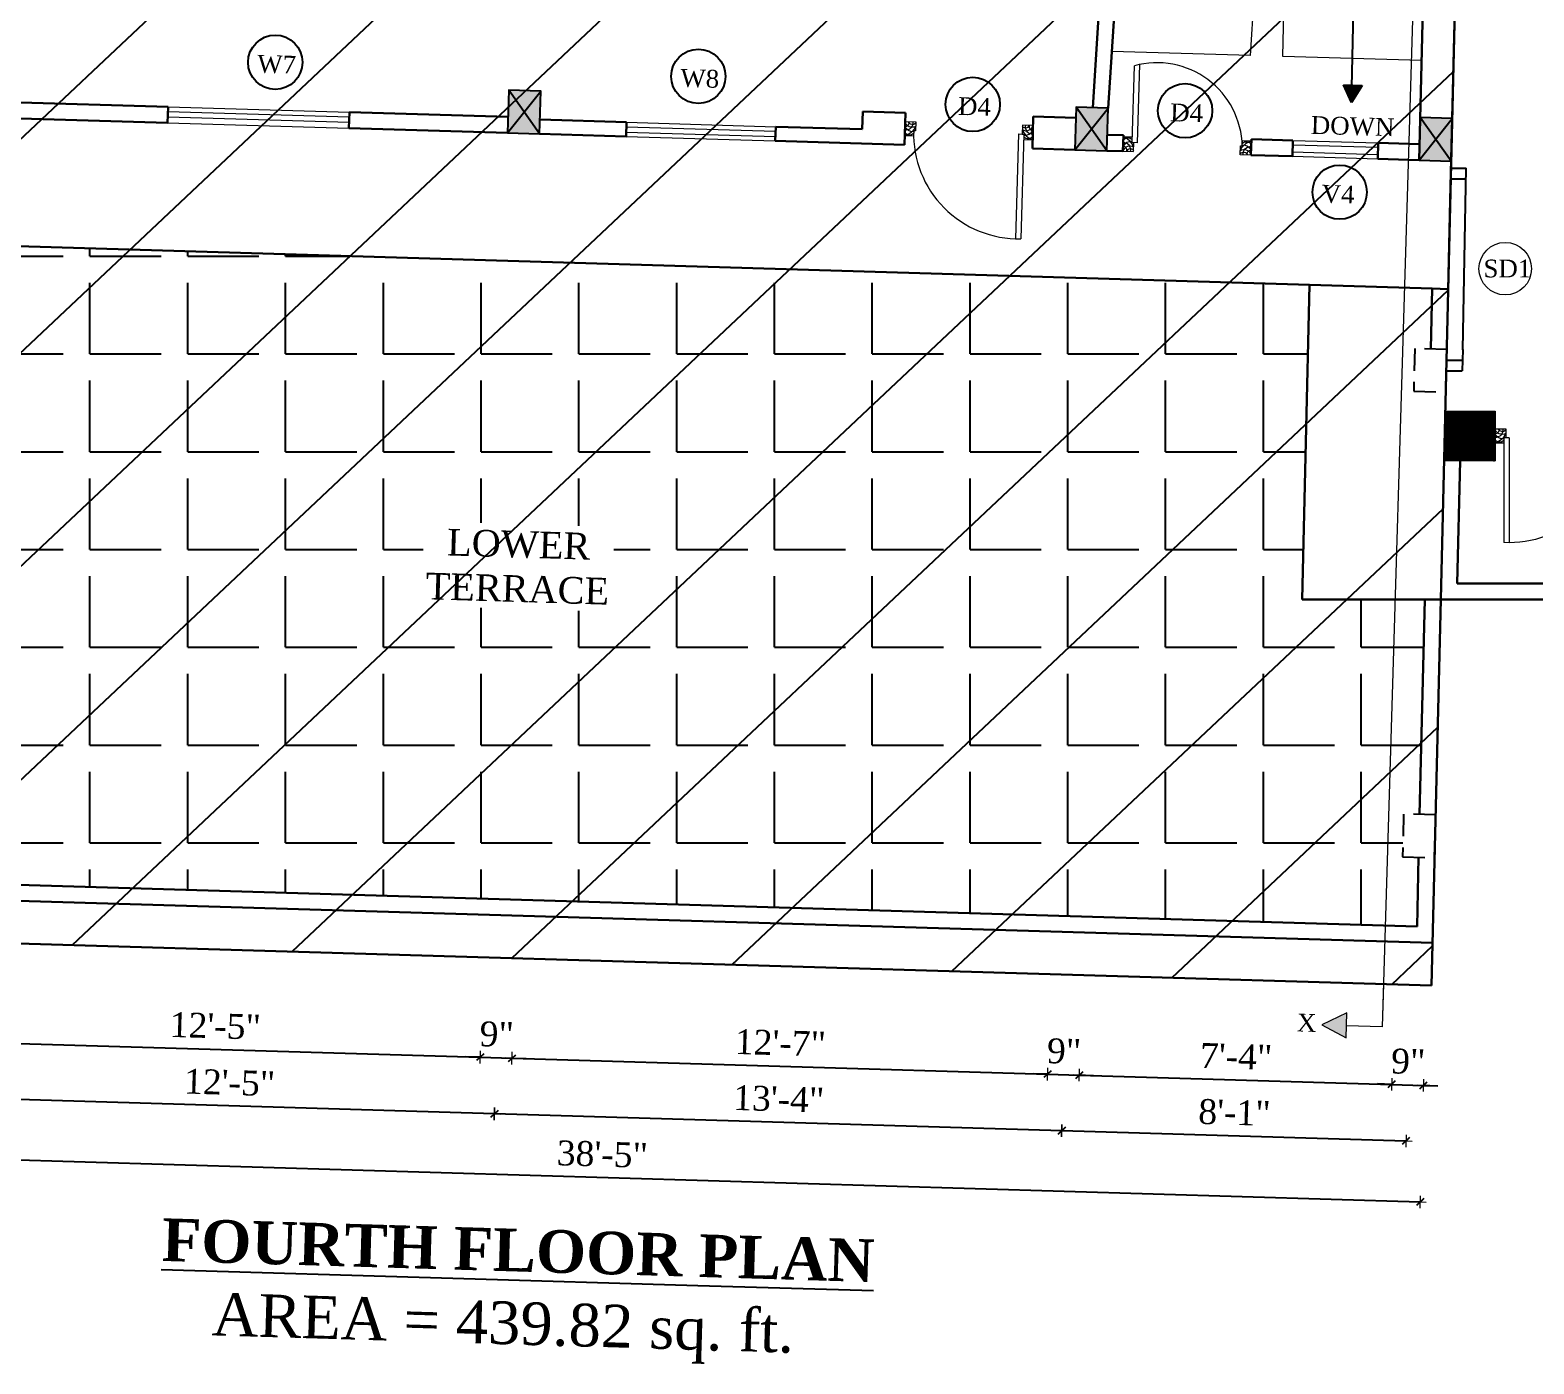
# Model space of a CAD drawing. Header units: inches. Extents: x 4069 to 291496, y -47643 to 12535.
# Drawn here: x 124420.7 to 124843.6, y -23439.1 to -23063.9 of the extents above; entities that cross this region are included whole.
import ezdxf

# ---------------------------------------------------------------- set-up
doc = ezdxf.new("R2010")
doc.units = ezdxf.units.IN
doc.header["$LTSCALE"] = 5
doc.header["$MEASUREMENT"] = 0
doc.linetypes.add('HIDDEN', pattern=[0.375, 0.25, -0.125])
for name, color, linetype, lineweight in [('A-WALL', 7, 'Continuous', 9), ('Dimension', 7, 'Continuous', 18), ('DOOR', 62, 'Continuous', 0), ('Dw', 2, 'Continuous', 18), ('tefriş', 30, 'Continuous', 9)]:
    doc.layers.add(name, color=color, linetype=linetype, lineweight=lineweight)
doc.layers.add('dim line', color=7, linetype='Continuous', lineweight=15, true_color=0xfab2b2)
doc.layers.add('TEXT', color=6, linetype='Continuous')
doc.layers.add('WALL', color=7, linetype='Continuous')
doc.styles.add('ordinary', font='times.ttf')
doc.dimstyles.new('Copy of 96', dxfattribs={"dimtxt": 7, "dimasz": 4, "dimexe": 0.5, "dimexo": 0.5, "dimgap": 3, "dimtad": 1, "dimdec": 1, "dimzin": 11, "dimdsep": 46, "dimlunit": 4, "dimtxsty": 'ordinary', "dimblk": 'OBLIQUE', "dimcen": 0.09, "dimse1": 1, "dimse2": 1, "dimclrt": 6, "dimazin": 0, "dimtfac": 1, "dimtdec": 1, "dimtix": 1, "dimtmove": 2, "dimatfit": 3, "dimldrblk": 'leader', "dimfxl": 0.5, "dimfxlon": 1, "dimtolj": 1, "dimtzin": 0, "dimarcsym": 0})

# ---------------------------------------------------------------- blocks, each defined once
blk = doc.blocks.new('C1a')
at = {"color": 1, "ltscale": 5}
for p, q in [((18657.75, 4625.76), (18648.75, 4625.76)), ((18648.75, 4625.76), (18648.82, 4613.76)), ((18657.82, 4613.76), (18657.75, 4625.76)), ((18648.82, 4613.76), (18657.82, 4613.76))]:
    blk.add_line(p, q, dxfattribs=at)
blk = doc.blocks.new('A$C27B36B59')
at = {"layer": 'DOOR'}
for p, q in [((0, 4), (0, 0)), ((2.5, 4), (0, 4)), ((0, 0), (3, 0)), ((2.5, 2.5), (2.5, 4)), ((3, 2.5), (2.5, 2.5)), ((3, 0), (3, 2.5))]:
    blk.add_line(p, q, dxfattribs=at)
for centre, radius, start, end in [((-1.4, -0.54), 4.75, 22.1411, 72.838), ((1.34, 2.09), 1.64, 45.138, 144.8948), ((2.21, 0.3), 2.49, 83.3149, 152.658), ((0.13, 0.37), 2.05, 349.4875, 93.6805), ((1.96, -0.47), 2.01, 58.7447, 166.495), ((-0.06, 0.32), 1.13, 343.542, 86.947), ((2.08, -0.4), 1.17, 38.2816, 160.1519)]:
    blk.add_arc(centre, radius, start, end, dxfattribs=at)
blk = doc.blocks.new('D2')
at = {"layer": 'DOOR'}
for p, q in [((74473.95, 24047.59), (74473.95, 24018.09)), ((74473.95, 24047.59), (74475.45, 24047.59)), ((74475.45, 24047.59), (74475.45, 24018.13))]:
    blk.add_line(p, q, dxfattribs=at)
blk.add_arc((74473.95, 24047.59), 29.5, 180, 272.9146, dxfattribs=at)
at = {"layer": 'DOOR', "xscale": -1, "rotation": 180}
blk.add_blockref('A$C27B36B59', (74441.95, 24050.09), dxfattribs=at)
at = {"layer": 'DOOR', "rotation": 180}
blk.add_blockref('A$C27B36B59', (74477.95, 24050.09), dxfattribs=at)
blk = doc.blocks.new('x-x')
at = {"ltscale": 5}
for points in [[(11364.03, -701.52), (11364.03, -694.51), (11357.15, -698.09)], [(11364.03, -1135.52), (11364.03, -1128.51), (11357.15, -1132.09)]]:
    blk.add_hatch(color=256, dxfattribs=at).paths.add_polyline_path(points)
for p, q in [((11364.03, -694.51), (11357.15, -698.09)), ((11364.03, -701.52), (11364.03, -694.51)), ((11357.15, -698.09), (11364.03, -701.52)), ((11374.13, -698.09), (11364.03, -698.09)), ((11374.13, -698.09), (11374.13, -1132.09)), ((11364.03, -1128.51), (11357.15, -1132.09)), ((11364.03, -1135.52), (11364.03, -1128.51)), ((11357.15, -1132.09), (11364.03, -1135.52)), ((11374.13, -1132.09), (11364.03, -1132.09))]:
    blk.add_line(p, q, dxfattribs=at)
at = {"layer": 'A-WALL', "color": 1, "ltscale": 5}
blk.add_line((11374.13, -1120.09), (11374.13, -1132.09), dxfattribs=at)
at = {"layer": 'TEXT', "style": 'ordinary'}
for p in [(11350.08, -700.97), (11350.08, -1134.1)]:
    blk.add_text('X', height=5, dxfattribs=at).set_placement(p)
blk = doc.blocks.new('oblique')
at = {"color": 0, "lineweight": -2}
blk.add_line((0.25, 0.25), (-0.25, -0.25), dxfattribs=at)
at = {"layer": 'dim line', "lineweight": 9}
for p, q in [((-0.4375, 0), (0.4375, 0)), ((0, 0.4375), (0, -0.4375))]:
    blk.add_line(p, q, dxfattribs=at)
blk = doc.blocks.new('*D3341')
at = {"layer": 'A-WALL', "color": 0, "lineweight": -2, "ltscale": 50, "transparency": 16777216}
blk.add_line((124807.57, -23376.38), (124710.78, -23373.49), dxfattribs=at)
at = {"layer": 'Defpoints', "color": 0, "ltscale": 50, "transparency": 16777216}
for p in [(124719.02, -23097.68), (124815.8, -23100.57), (124710.78, -23373.49)]:
    blk.add_point(p, dxfattribs=at)
at = {"layer": 'A-WALL', "color": 0, "lineweight": -2, "ltscale": 50, "transparency": 16777216, "xscale": 4, "yscale": 4, "zscale": 4}
for p, rotation in [((124710.78, -23373.49), 178.2899854285045), ((124807.57, -23376.38), 358.2899854285045)]:
    blk.add_blockref('oblique', p, dxfattribs=dict(at, rotation=rotation))
at = {"layer": 'A-WALL', "color": 6, "ltscale": 50, "transparency": 16777216, "insert": (124759.37, -23368.38), "char_height": 7, "attachment_point": 5, "rotation": 358.29, "style": 'ordinary'}
blk.add_mtext('\\A1;8\'-1"', dxfattribs=at)
blk = doc.blocks.new('_OBLIQUE')
at = {"color": 0, "linetype": 'ByBlock'}
blk.add_line((-0.5, -0.5), (0.5, 0.5), dxfattribs=at)
blk = doc.blocks.new('leader')
at = {"layer": 'Dimension'}
for p, q in [((0, -4.33), (0, 4.33)), ((-4.42, 0), (4.42, 0))]:
    blk.add_line(p, q, dxfattribs=at)
blk = doc.blocks.new('*D3342')
at = {"layer": 'A-WALL', "color": 0, "lineweight": -2, "ltscale": 50, "transparency": 16777216}
blk.add_line((124710.78, -23373.49), (124551.24, -23368.73), dxfattribs=at)
at = {"layer": 'Defpoints', "color": 0, "ltscale": 50, "transparency": 16777216}
for p in [(124559.48, -23092.92), (124719.02, -23097.68), (124551.24, -23368.73)]:
    blk.add_point(p, dxfattribs=at)
at = {"layer": 'A-WALL', "color": 0, "lineweight": -2, "ltscale": 50, "transparency": 16777216, "xscale": 4, "yscale": 4, "zscale": 4}
for p, rotation in [((124551.24, -23368.73), 178.2899854285072), ((124710.78, -23373.49), 358.2899854285071)]:
    blk.add_blockref('oblique', p, dxfattribs=dict(at, rotation=rotation))
at = {"layer": 'A-WALL', "color": 6, "ltscale": 50, "transparency": 16777216, "insert": (124631.21, -23364.55), "char_height": 7, "attachment_point": 5, "rotation": 358.29, "style": 'ordinary'}
blk.add_mtext('\\A1;13\'-4"', dxfattribs=at)
blk = doc.blocks.new('*D3343')
at = {"layer": 'A-WALL', "color": 0, "lineweight": -2, "ltscale": 50, "transparency": 16777216}
blk.add_line((124551.24, -23368.73), (124401.96, -23364.27), dxfattribs=at)
at = {"layer": 'Defpoints', "color": 0, "ltscale": 50, "transparency": 16777216}
for p in [(124410.19, -23088.47), (124559.48, -23092.92), (124401.96, -23364.27)]:
    blk.add_point(p, dxfattribs=at)
at = {"layer": 'A-WALL', "color": 0, "lineweight": -2, "ltscale": 50, "transparency": 16777216, "xscale": 4, "yscale": 4, "zscale": 4}
for p, rotation in [((124401.96, -23364.27), 178.2899854285072), ((124551.24, -23368.73), 358.2899854285071)]:
    blk.add_blockref('oblique', p, dxfattribs=dict(at, rotation=rotation))
at = {"layer": 'A-WALL', "color": 6, "ltscale": 50, "transparency": 16777216, "insert": (124476.79, -23359.94), "char_height": 7, "attachment_point": 5, "rotation": 358.29, "style": 'ordinary'}
blk.add_mtext('\\A1;12\'-5"', dxfattribs=at)
blk = doc.blocks.new('*D3344')
at = {"layer": 'A-WALL', "color": 0, "lineweight": -2, "ltscale": 50, "transparency": 16777216}
blk.add_line((124811.56, -23393.53), (124351.26, -23379.79), dxfattribs=at)
at = {"layer": 'Defpoints', "color": 0, "ltscale": 50, "transparency": 16777216}
for p in [(124360, -23086.97), (124820.3, -23100.71), (124351.26, -23379.79)]:
    blk.add_point(p, dxfattribs=at)
at = {"layer": 'A-WALL', "color": 0, "lineweight": -2, "ltscale": 50, "transparency": 16777216, "xscale": 4, "yscale": 4, "zscale": 4}
for p, rotation in [((124351.26, -23379.79), 178.2899854285072), ((124811.56, -23393.53), 358.2899854285071)]:
    blk.add_blockref('oblique', p, dxfattribs=dict(at, rotation=rotation))
at = {"layer": 'A-WALL', "color": 6, "ltscale": 50, "transparency": 16777216, "insert": (124581.61, -23380.1), "char_height": 7, "attachment_point": 5, "rotation": 358.29, "style": 'ordinary'}
blk.add_mtext('\\A1;38\'-5"', dxfattribs=at)
blk = doc.blocks.new('*D3348')
at = {"layer": 'A-WALL', "color": 0, "lineweight": -2, "ltscale": 50, "transparency": 16777216}
blk.add_line((124323.78, -23136.27), (124433.1, -22956.45), dxfattribs=at)
at = {"layer": 'Defpoints', "color": 0, "ltscale": 50, "transparency": 16777216}
for p in [(124433.1, -22956.45), (124437.67, -22959.23), (124328.34, -23139.05)]:
    blk.add_point(p, dxfattribs=at)
at = {"layer": 'A-WALL', "color": 0, "lineweight": -2, "ltscale": 50, "transparency": 16777216, "xscale": 4, "yscale": 4, "zscale": 4}
for p, rotation in [((124433.1, -22956.45), 58.70147092306956), ((124323.78, -23136.27), 238.7014709230696)]:
    blk.add_blockref('oblique', p, dxfattribs=dict(at, rotation=rotation))
at = {"layer": 'A-WALL', "color": 6, "ltscale": 50, "transparency": 16777216, "insert": (124372.83, -23042.95), "char_height": 7, "attachment_point": 5, "rotation": 58.7015, "style": 'ordinary'}
blk.add_mtext('\\A1;17\'-6"', dxfattribs=at)
blk = doc.blocks.new('*D3350')
at = {"layer": 'A-WALL', "color": 0, "lineweight": -2, "ltscale": 50, "transparency": 16777216}
blk.add_line((124421.47, -22941.3), (124304.98, -23132.91), dxfattribs=at)
at = {"layer": 'Defpoints', "color": 0, "ltscale": 50, "transparency": 16777216}
for p in [(124441.25, -22953.33), (124304.98, -23132.91), (124324.76, -23144.94)]:
    blk.add_point(p, dxfattribs=at)
at = {"layer": 'A-WALL', "color": 0, "lineweight": -2, "ltscale": 50, "transparency": 16777216, "xscale": 4, "yscale": 4, "zscale": 4}
for p, rotation in [((124421.47, -22941.3), 58.70147092277564), ((124304.98, -23132.91), 238.7014709227756)]:
    blk.add_blockref('oblique', p, dxfattribs=dict(at, rotation=rotation))
at = {"layer": 'A-WALL', "color": 6, "ltscale": 50, "transparency": 16777216, "insert": (124357.62, -23033.7), "char_height": 7, "attachment_point": 5, "rotation": 58.7015, "style": 'ordinary'}
blk.add_mtext('\\A1;18\'-8"', dxfattribs=at)
blk = doc.blocks.new('*D3352')
at = {"layer": 'A-WALL', "color": 0, "lineweight": -2, "ltscale": 50, "transparency": 16777216}
blk.add_line((124209.14, -23259.02), (124411.06, -22926.9), dxfattribs=at)
at = {"layer": 'Defpoints', "color": 0, "ltscale": 50, "transparency": 16777216}
for p in [(124411.06, -22926.9), (124444.84, -22947.44), (124242.91, -23279.56)]:
    blk.add_point(p, dxfattribs=at)
at = {"layer": 'A-WALL', "color": 0, "lineweight": -2, "ltscale": 50, "transparency": 16777216, "xscale": 4, "yscale": 4, "zscale": 4}
for p, rotation in [((124411.06, -22926.9), 58.70147092277312), ((124209.14, -23259.02), 238.7014709227732)]:
    blk.add_blockref('oblique', p, dxfattribs=dict(at, rotation=rotation))
at = {"layer": 'A-WALL', "color": 6, "ltscale": 50, "transparency": 16777216, "insert": (124304.49, -23089.55), "char_height": 7, "attachment_point": 5, "rotation": 58.7015, "style": 'ordinary'}
blk.add_mtext('\\A1;32\'-5"', dxfattribs=at)
blk = doc.blocks.new('*D3366')
at = {"layer": 'A-WALL', "color": 0, "lineweight": -2, "ltscale": 50, "transparency": 16777216}
blk.add_line((124397.93, -23348.34), (124547.22, -23352.8), dxfattribs=at)
at = {"layer": 'Defpoints', "color": 0, "ltscale": 50, "transparency": 16777216}
for p in [(124405.69, -23088.33), (124554.98, -23092.79), (124547.22, -23352.8)]:
    blk.add_point(p, dxfattribs=at)
at = {"layer": 'A-WALL', "color": 0, "lineweight": -2, "ltscale": 50, "transparency": 16777216, "xscale": 4, "yscale": 4, "zscale": 4}
for p, rotation in [((124397.93, -23348.34), 178.2899854285072), ((124547.22, -23352.8), 358.2899854285071)]:
    blk.add_blockref('oblique', p, dxfattribs=dict(at, rotation=rotation))
at = {"layer": 'A-WALL', "color": 6, "ltscale": 50, "transparency": 16777216, "insert": (124472.77, -23344.01), "char_height": 7, "attachment_point": 5, "rotation": 358.29, "style": 'ordinary'}
blk.add_mtext('\\A1;12\'-5"', dxfattribs=at)
blk = doc.blocks.new('*D3367')
at = {"layer": 'A-WALL', "color": 0, "lineweight": -2, "ltscale": 50, "transparency": 16777216}
for p, q in [((124547.22, -23352.8), (124543.22, -23352.68)), ((124547.22, -23352.8), (124556.21, -23353.07)), ((124556.21, -23353.07), (124560.21, -23353.19))]:
    blk.add_line(p, q, dxfattribs=at)
at = {"layer": 'Defpoints', "color": 0, "ltscale": 50, "transparency": 16777216}
for p in [(124554.98, -23092.79), (124563.97, -23093.06), (124556.21, -23353.07)]:
    blk.add_point(p, dxfattribs=at)
at = {"layer": 'A-WALL', "color": 0, "lineweight": -2, "ltscale": 50, "transparency": 16777216, "xscale": 4, "yscale": 4, "zscale": 4}
for p, rotation in [((124547.22, -23352.8), 358.2899854285071), ((124556.21, -23353.07), 178.2899854285072)]:
    blk.add_blockref('oblique', p, dxfattribs=dict(at, rotation=rotation))
at = {"layer": 'A-WALL', "color": 6, "ltscale": 50, "transparency": 16777216, "insert": (124551.91, -23346.37), "char_height": 7, "attachment_point": 5, "rotation": 358.29, "style": 'ordinary'}
blk.add_mtext('\\A1;9"', dxfattribs=at)
blk = doc.blocks.new('*D3368')
at = {"layer": 'A-WALL', "color": 0, "lineweight": -2, "ltscale": 50, "transparency": 16777216}
blk.add_line((124556.21, -23353.07), (124706.76, -23357.56), dxfattribs=at)
at = {"layer": 'Defpoints', "color": 0, "ltscale": 50, "transparency": 16777216}
for p in [(124563.97, -23093.06), (124714.52, -23097.55), (124706.76, -23357.56)]:
    blk.add_point(p, dxfattribs=at)
at = {"layer": 'A-WALL', "color": 0, "lineweight": -2, "ltscale": 50, "transparency": 16777216, "xscale": 4, "yscale": 4, "zscale": 4}
for p, rotation in [((124556.21, -23353.07), 178.2899854285072), ((124706.76, -23357.56), 358.2899854285071)]:
    blk.add_blockref('oblique', p, dxfattribs=dict(at, rotation=rotation))
at = {"layer": 'A-WALL', "color": 6, "ltscale": 50, "transparency": 16777216, "insert": (124631.68, -23348.75), "char_height": 7, "attachment_point": 5, "rotation": 358.29, "style": 'ordinary'}
blk.add_mtext('\\A1;12\'-7"', dxfattribs=at)
blk = doc.blocks.new('*D3369')
at = {"layer": 'A-WALL', "color": 0, "lineweight": -2, "ltscale": 50, "transparency": 16777216}
for p, q in [((124706.76, -23357.56), (124702.76, -23357.44)), ((124706.76, -23357.56), (124715.75, -23357.83)), ((124715.75, -23357.83), (124719.75, -23357.95))]:
    blk.add_line(p, q, dxfattribs=at)
at = {"layer": 'Defpoints', "color": 0, "ltscale": 50, "transparency": 16777216}
for p in [(124714.52, -23097.55), (124723.52, -23097.82), (124715.75, -23357.83)]:
    blk.add_point(p, dxfattribs=at)
at = {"layer": 'A-WALL', "color": 0, "lineweight": -2, "ltscale": 50, "transparency": 16777216, "xscale": 4, "yscale": 4, "zscale": 4}
for p, rotation in [((124706.76, -23357.56), 358.2899854285071), ((124715.75, -23357.83), 178.2899854285072)]:
    blk.add_blockref('oblique', p, dxfattribs=dict(at, rotation=rotation))
at = {"layer": 'A-WALL', "color": 6, "ltscale": 50, "transparency": 16777216, "insert": (124711.45, -23351.13), "char_height": 7, "attachment_point": 5, "rotation": 358.29, "style": 'ordinary'}
blk.add_mtext('\\A1;9"', dxfattribs=at)
blk = doc.blocks.new('*D3370')
at = {"layer": 'A-WALL', "color": 0, "lineweight": -2, "ltscale": 50, "transparency": 16777216}
blk.add_line((124715.75, -23357.83), (124803.54, -23360.45), dxfattribs=at)
at = {"layer": 'Defpoints', "color": 0, "ltscale": 50, "transparency": 16777216}
for p in [(124723.52, -23097.82), (124811.31, -23100.44), (124803.54, -23360.45)]:
    blk.add_point(p, dxfattribs=at)
at = {"layer": 'A-WALL', "color": 0, "lineweight": -2, "ltscale": 50, "transparency": 16777216, "xscale": 4, "yscale": 4, "zscale": 4}
for p, rotation in [((124715.75, -23357.83), 178.2899854285072), ((124803.54, -23360.45), 358.2899854285071)]:
    blk.add_blockref('oblique', p, dxfattribs=dict(at, rotation=rotation))
at = {"layer": 'A-WALL', "color": 6, "ltscale": 50, "transparency": 16777216, "insert": (124759.84, -23352.57), "char_height": 7, "attachment_point": 5, "rotation": 358.29, "style": 'ordinary'}
blk.add_mtext('\\A1;7\'-4"', dxfattribs=at)
blk = doc.blocks.new('*D3371')
at = {"layer": 'A-WALL', "color": 0, "lineweight": -2, "ltscale": 50, "transparency": 16777216}
for p, q in [((124803.54, -23360.45), (124799.55, -23360.33)), ((124803.54, -23360.45), (124812.54, -23360.72)), ((124812.54, -23360.72), (124816.54, -23360.84))]:
    blk.add_line(p, q, dxfattribs=at)
at = {"layer": 'Defpoints', "color": 0, "ltscale": 50, "transparency": 16777216}
for p in [(124811.31, -23100.44), (124820.3, -23100.71), (124812.54, -23360.72)]:
    blk.add_point(p, dxfattribs=at)
at = {"layer": 'A-WALL', "color": 0, "lineweight": -2, "ltscale": 50, "transparency": 16777216, "xscale": 4, "yscale": 4, "zscale": 4}
for p, rotation in [((124803.54, -23360.45), 358.2899854285071), ((124812.54, -23360.72), 178.2899854285072)]:
    blk.add_blockref('oblique', p, dxfattribs=dict(at, rotation=rotation))
at = {"layer": 'A-WALL', "color": 6, "ltscale": 50, "transparency": 16777216, "insert": (124808.24, -23354.02), "char_height": 7, "attachment_point": 5, "rotation": 358.29, "style": 'ordinary'}
blk.add_mtext('\\A1;9"', dxfattribs=at)

msp = doc.modelspace()

# ---------------------------------------------------------------- hatches: boundary and pattern name
at = {"layer": 'A-WALL', "ltscale": 5}
h = msp.add_hatch(dxfattribs=at)
h.set_pattern_fill('ANSI31', color=256)
h.set_pattern_definition([(45, (100286.93596, -24674.7867), (-0.08838834765, 0.08838834765), [])])
h.paths.add_polyline_path([(124818.63509, -23171.06555), (124818.63509, -23185.06555), (124832.63509, -23185.06555), (124832.63509, -23171.06555)])
at = {"layer": 'WALL', "linetype": 'ByBlock', "ltscale": 5, "true_color": 0xf8991e}
h = msp.add_hatch(dxfattribs=at)
h.set_pattern_fill('ANSI31', color=30, scale=350, angle=-1.7100146)
h.set_pattern_definition([(43.29, (116958.823, -19783.133), (-29.99899, 31.8453), [])])
h.paths.add_polyline_path([(124221.40735, -23314.93247), (124466.34218, -22912.06214), (124824.63054, -22922.75857), (124814.80569, -23332.64793)])
h = msp.add_hatch(color=30, dxfattribs=at)
h.dxf.hatch_style = 1
h.paths.add_polyline_path([(124559.65452, -23086.92454), (124554.97748, -23092.78759), (124563.97347, -23093.05616)])
h.paths.add_polyline_path([(124563.97347, -23093.05616), (124564.33156, -23081.0615), (124559.65452, -23086.92454)])
h.paths.add_polyline_path([(124559.65452, -23086.92454), (124564.33156, -23081.0615), (124555.33557, -23080.79293)])
h.paths.add_polyline_path([(124555.33557, -23080.79293), (124554.97748, -23092.78759), (124559.65452, -23086.92454)])
at = {"layer": 'WALL', "linetype": 'ByBlock', "ltscale": 5}
msp.add_hatch(color=2, dxfattribs=at).paths.add_polyline_path([(124792.30516, -23084.21356), (124790.04871, -23079.28288), (124795.29461, -23079.4395)])
at = {"layer": 'WALL', "linetype": 'ByBlock', "ltscale": 5, "true_color": 0xf8991e}
h = msp.add_hatch(color=30, dxfattribs=at)
h.dxf.hatch_style = 1
h.paths.add_polyline_path([(124719.19694, -23091.68756), (124714.51989, -23097.55061), (124723.51589, -23097.81917)])
h.paths.add_polyline_path([(124723.51589, -23097.81917), (124723.87398, -23085.82452), (124719.19694, -23091.68756)])
h.paths.add_polyline_path([(124719.19694, -23091.68756), (124723.87398, -23085.82452), (124714.87799, -23085.55595)])
h.paths.add_polyline_path([(124714.87799, -23085.55595), (124714.51989, -23097.55061), (124719.19694, -23091.68756)])
h = msp.add_hatch(color=30, dxfattribs=at)
h.dxf.hatch_style = 1
h.paths.add_polyline_path([(124820.3025, -23100.70867), (124815.94658, -23094.57595), (124811.30634, -23100.44009)])
h.paths.add_polyline_path([(124820.3025, -23100.70867), (124820.58682, -23088.71181), (124815.94658, -23094.57595)])
h.paths.add_polyline_path([(124820.58682, -23088.71181), (124811.59066, -23088.44323), (124815.94658, -23094.57595)])
h.paths.add_polyline_path([(124815.94658, -23094.57595), (124811.59066, -23088.44323), (124811.30634, -23100.44009)])
h = msp.add_hatch(color=30, dxfattribs=at)
h.dxf.hatch_style = 1
h.paths.add_polyline_path([(124820.3025, -23100.70867), (124815.94658, -23094.57595), (124811.30634, -23100.44009)])
h.paths.add_polyline_path([(124820.3025, -23100.70867), (124820.58682, -23088.71181), (124815.94658, -23094.57595)])
h.paths.add_polyline_path([(124820.58682, -23088.71181), (124811.59066, -23088.44323), (124815.94658, -23094.57595)])
h.paths.add_polyline_path([(124815.94658, -23094.57595), (124811.59066, -23088.44323), (124811.30634, -23100.44009)])
h = msp.add_hatch(dxfattribs=at)
h.set_pattern_fill('ANGLE', color=30, scale=100)
h.set_pattern_definition([(0, (0, 0), (0, 27.5), [20, -7.5]), (90, (0, 0), (-27.5, 2e-15), [20, -7.5])])
h.paths.add_polyline_path([(124810.69855, -23316.01796), (124811.16056, -23296.52307), (124806.66248, -23296.38878), (124806.9468, -23284.39192), (124811.44488, -23284.52621), (124812.87776, -23224.06555), (124778.36807, -23224.06555), (124780.46618, -23135.53542), (124343.67067, -23122.49522), (124333.51484, -23139.1996), (124338.68736, -23139.35402), (124331.51854, -23151.14535), (124326.34601, -23150.99093), (124255.25517, -23267.92158), (124260.4277, -23268.076), (124253.25887, -23279.86733), (124248.08635, -23279.71291), (124236.43701, -23298.87381)])
h.paths.add_polyline_path([(124531.43157, -23202.01495), (124585.0189, -23203.61513), (124584.30501, -23227.5221), (124530.71768, -23225.92192)], flags=16)

# ---------------------------------------------------------------- linework, layer by layer
at = {"color": 1, "ltscale": 5}
for p, q in [((124554.97748, -23092.78759), (124564.33156, -23081.0615)), ((124563.97347, -23093.05616), (124555.33557, -23080.79293)), ((124714.51989, -23097.55061), (124723.87398, -23085.82452)), ((124723.51589, -23097.81917), (124714.87799, -23085.55595)), ((124811.30634, -23100.44009), (124820.58682, -23088.71181)), ((124811.30634, -23100.44009), (124820.58682, -23088.71181)), ((124820.3025, -23100.70867), (124811.59066, -23088.44323)), ((124820.3025, -23100.70867), (124811.59066, -23088.44323))]:
    msp.add_line(p, q, dxfattribs=at)
at = {"layer": 'A-WALL', "lineweight": 30}
for p, q in [((124726.66921, -22967.85539), (124719.5585, -23085.69568)), ((124731.34972, -22967.99513), (124723.87398, -23085.82452)), ((124811.30634, -23100.44009), (124813.81781, -22994.46784)), ((124817.37902, -23224.06555), (124822.81397, -22994.73642)), ((124821.95969, -23030.78323), (124820.04214, -23111.69479)), ((124414.82292, -23084.10137), (124459.4787, -23085.43454)), ((124459.34442, -23089.93253), (124459.4787, -23085.43454)), ((124414.68864, -23088.59937), (124459.34442, -23089.93253)), ((124510.3217, -23091.45442), (124510.45599, -23086.95643)), ((124510.45599, -23086.95643), (124555.11176, -23088.28959)), ((124564.09284, -23089.05794), (124588.38876, -23089.78327)), ((124588.38876, -23089.78327), (124588.2694, -23093.78149)), ((124654.81518, -23086.76416), (124654.66598, -23091.76193)), ((124654.81518, -23086.76416), (124666.80984, -23087.12225)), ((124666.80984, -23087.12225), (124666.54127, -23096.11824)), ((124702.79381, -23088.19652), (124702.52524, -23097.19251)), ((124702.79381, -23088.19652), (124714.78846, -23088.55461)), ((124510.3217, -23091.45442), (124554.97748, -23092.78759)), ((124563.97347, -23093.05616), (124588.2694, -23093.78149)), ((124630.37005, -23091.03659), (124630.25069, -23095.03481)), ((124630.37005, -23091.03659), (124654.66598, -23091.76193)), ((124728.14817, -23093.45546), (124723.65017, -23093.32118)), ((124728.01388, -23097.95346), (124728.14817, -23093.45546)), ((124763.99785, -23099.02773), (124764.13213, -23094.52974)), ((124775.79172, -23094.87783), (124764.13213, -23094.52974)), ((124630.25069, -23095.03481), (124666.54127, -23096.11824)), ((124702.52524, -23097.19251), (124714.51989, -23097.55061)), ((124728.01388, -23097.95346), (124723.51589, -23097.81917)), ((124775.79172, -23094.87783), (124775.65744, -23099.37582)), ((124799.78103, -23095.59401), (124799.64675, -23100.092)), ((124811.44062, -23095.9421), (124799.78103, -23095.59401)), ((124775.65744, -23099.37582), (124763.99785, -23099.02773)), ((124811.30634, -23100.44009), (124799.64675, -23100.092)), ((124814.95147, -23136.56495), (124338.49815, -23122.3408)), ((124778.36807, -23224.06555), (124780.46618, -23135.53542)), ((124814.54868, -23153.5605), (124814.95147, -23136.56495)), ((124819.44955, -23136.69924), (124814.95147, -23136.56495)), ((124821.98693, -23219.56555), (124822.80456, -23185.06555)), ((125157.77103, -23219.56555), (124821.98693, -23219.56555)), ((125160.22095, -23224.06555), (124778.36807, -23224.06555)), ((124811.44488, -23284.52621), (124812.87776, -23224.06555)), ((124814.80569, -23332.64793), (124817.37902, -23224.06555)), ((124810.69855, -23316.01796), (124811.16056, -23296.52307)), ((124236.43701, -23298.87381), (124810.69855, -23316.01796)), ((124228.57618, -23303.14114), (124815.09001, -23320.65107)), ((124221.40735, -23314.93247), (124814.80569, -23332.64793))]:
    msp.add_line(p, q, dxfattribs=at)
at = {"layer": 'A-WALL', "ltscale": 5}
msp.add_lwpolyline([(124818.63509, -23171.06555), (124832.63509, -23171.06555), (124832.63509, -23185.06555), (124818.63509, -23185.06555)], close=True, dxfattribs=at)
msp.add_circle((124835.51379, -23130.98611), 7.38406, dxfattribs=at)
at = {"layer": 'DOOR'}
for p, q in [((124732.0867, -23095.57394), (124732.74514, -23073.51906)), ((124730.58737, -23095.52917), (124731.23382, -23073.87558)), ((124732.0867, -23095.57394), (124730.58737, -23095.52917))]:
    msp.add_line(p, q, dxfattribs=at)
msp.add_arc((124737.51294, -23097.11173), 24.06961, 1.5652765, 105.1218859, dxfattribs=at)
at = {"layer": 'Dw', "color": 3}
for p, q in [((124459.4787, -23085.43454), (124510.45599, -23086.95643)), ((124459.34442, -23089.93253), (124510.3217, -23091.45442)), ((124459.39366, -23088.28306), (124510.37095, -23089.80495)), ((124459.43842, -23086.78373), (124510.41571, -23088.30562)), ((124588.38876, -23089.78327), (124630.37005, -23091.03659)), ((124588.2694, -23093.78149), (124630.25069, -23095.03481)), ((124588.30622, -23092.54796), (124630.28752, -23093.80128)), ((124588.35098, -23091.04863), (124630.33228, -23092.30195)), ((124775.69474, -23098.12638), (124799.68405, -23098.84256)), ((124775.75442, -23096.12727), (124799.74373, -23096.84345)), ((124775.79172, -23094.87783), (124799.78103, -23095.59401)), ((124775.65744, -23099.37582), (124799.64675, -23100.092))]:
    msp.add_line(p, q, dxfattribs=at)
at = {"layer": 'tefriş', "ltscale": 5}
for p, q in [((124763.87027, -23071.01137), (124767.6715, -23011.09812)), ((124772.9871, -23071.28431), (124774.4087, -23011.29926)), ((124763.87027, -23071.01137), (124724.88764, -23069.84758)), ((124811.96973, -23072.4481), (124772.9871, -23071.28431))]:
    msp.add_line(p, q, dxfattribs=at)
at = {"layer": 'TEXT'}
for centre in [(124489.61649, -23072.90601), (124608.60737, -23076.88038), (124685.7731, -23084.76747), (124745.47741, -23086.5499), (124788.95321, -23109.45644)]:
    msp.add_circle(centre, 7.64038, dxfattribs=at)
at = {"layer": 'WALL', "color": 2, "linetype": 'ByBlock', "ltscale": 5}
for p, q in [((124792.30516, -23084.21356), (124794.39366, -22991.05172)), ((124792.30516, -23084.21356), (124790.04871, -23079.28288)), ((124790.04871, -23079.28288), (124795.29461, -23079.4395)), ((124795.29461, -23079.4395), (124792.30516, -23084.21356))]:
    msp.add_line(p, q, dxfattribs=at)
at = {"layer": 'WALL', "color": 2, "linetype": 'ByBlock'}
for p, q in [((124820.25543, -23102.69479), (124824.54295, -23102.69479)), ((124823.5455, -23153.80141), (124824.54295, -23102.69479)), ((124820.18433, -23105.69479), (124824.4844, -23105.69479)), ((124819.04676, -23153.69479), (124820.04214, -23111.69479)), ((124823.54803, -23153.69479), (124823.40583, -23159.69479)), ((124818.97567, -23156.69479), (124823.47693, -23156.69479)), ((124818.90457, -23159.69479), (124823.41882, -23159.69479))]:
    msp.add_line(p, q, dxfattribs=at)
at = {"layer": 'WALL', "color": 2, "linetype": 'ByBlock', "ltscale": 5}
for points in [[(124554.97748, -23092.78759), (124563.97347, -23093.05616), (124564.33156, -23081.0615), (124555.33557, -23080.79293)], [(124714.51989, -23097.55061), (124723.51589, -23097.81917), (124723.87398, -23085.82452), (124714.87799, -23085.55595)], [(124811.59066, -23088.44323), (124811.30634, -23100.44009), (124820.3025, -23100.70867), (124820.58682, -23088.71181)], [(124811.59066, -23088.44323), (124811.30634, -23100.44009), (124820.3025, -23100.70867), (124820.58682, -23088.71181)]]:
    msp.add_lwpolyline(points, close=True, dxfattribs=at)
at = {"layer": 'WALL', "color": 2, "linetype": 'HIDDEN', "ltscale": 5}
for points in [[(124810.0506, -23153.42622), (124809.76628, -23165.42308), (124818.76245, -23165.69165), (124819.04676, -23153.69479)], [(124806.9468, -23284.39192), (124806.66248, -23296.38878), (124815.65864, -23296.65735), (124815.94296, -23284.66049)]]:
    msp.add_lwpolyline(points, close=True, dxfattribs=at)

# ---------------------------------------------------------------- block references
at = {"layer": 'A-WALL', "color": 1, "rotation": 358.2899854285037}
msp.add_blockref('x-x', (113465.66361, -21873.23781), dxfattribs=at)
at = {"layer": 'DOOR', "rotation": 358.2899854285037}
msp.add_blockref('A$C27B36B59', (124728.01388, -23097.95346), dxfattribs=at)
at = {"layer": 'DOOR', "xscale": -1, "rotation": 358.2899854285037}
msp.add_blockref('A$C27B36B59', (124763.99785, -23099.02773), dxfattribs=at)
at = {"layer": 'WALL', "color": 2, "linetype": 'ByBlock', "rotation": 358.2899854285037}
msp.add_blockref('D2', (49540.25846, -44907.57974), dxfattribs=at)
at = {"layer": 'WALL', "color": 2, "linetype": 'ByBlock', "ltscale": 5}
for rotation in [358.2899854285037, 358.2899854281578]:
    msp.add_blockref('C1a', (106033.11339, -27155.64602), dxfattribs=dict(at, rotation=rotation))
at = {"layer": 'WALL', "color": 2, "linetype": 'ByBlock', "xscale": -1, "rotation": 359.9999999998169}
msp.add_blockref('D2', (199310.58631, -47226.15347), dxfattribs=at)

# ---------------------------------------------------------------- texts
at = {"layer": 'TEXT', "style": 'ordinary'}
for s, rotation, p in [('W7', 358.2903735, (124484.4943, -23075.81857)), ('W8', 358.2903735, (124603.48517, -23079.79295)), ('D4', 358.2895973, (124681.58548, -23087.70788)), ('D4', 358.2903735, (124741.23781, -23089.48881)), ('DOWN', 358.2895973, (124780.78234, -23093.02852)), ('V4', 358.2903735, (124783.83101, -23112.369))]:
    msp.add_text(s, height=5, rotation=rotation, dxfattribs=at).set_placement(p)
msp.add_text('SD1', height=5, dxfattribs=at).set_placement((124829.39627, -23133.43023))
at = {"layer": 'TEXT', "insert": (124557.60763, -23224.84888), "char_height": 7.5, "attachment_point": 8, "rotation": 358.2895973, "style": 'ordinary'}
msp.add_mtext_dynamic_manual_height_columns('LOWER\\PTERRACE', width=101.5687276, gutter_width=1720.71691, heights=[0], dxfattribs=at)
at = {"layer": 'TEXT', "char_height": 12, "width": 219.8150831, "attachment_point": 8, "rotation": 358.2895973, "style": 'ordinary'}
for s, insert in [('{\\fTimes New Roman|b1|i0|c0|p18;\\LFOURTH FLOOR PLAN}', (124557.73352, -23413.26002)), ('AREA = 439.82 sq. ft.', (124553.42699, -23437.383))]:
    msp.add_mtext(s, dxfattribs=dict(at, insert=insert))

# ---------------------------------------------------------------- dimensions: what is measured, and where the dimension line sits
at = {"layer": 'A-WALL', "ltscale": 50}
for p1, p2, distance, picture, middle in [((124242.91382, -23279.55849), (124444.83571, -22947.43612), 39.52759, '*D3352', (124304.49372, -23089.55464)), ((124441.2513, -22953.33178), (124324.7579, -23144.94084), -23.15088, '*D3350', (124357.617, -23033.7013)), ((124815.80442, -23100.57438), (124719.01789, -23097.68489), 275.92751, '*D3341', (124759.37299, -23368.37663))]:
    dim = msp.add_aligned_dim(p1=p1, p2=p2, distance=distance, dimstyle='Copy of 96', override={"dimdec": 0, "dimblk": 'oblique', "dimtdec": 0, "dimarcsym": 1}, dxfattribs=at)
    dim.commit()
    dim.dimension.update_dxf_attribs({"geometry": picture, "text_midpoint": middle})
for base, p1, p2, angle, picture, middle in [((124433.10236, -22956.45233), (124328.34231, -23139.04518), (124437.66689, -22959.22745), 238.7014709, '*D3348', (124372.82563, -23042.94776)), ((124351.26263, -23379.78908), (124820.3025, -23100.70867), (124360.00462, -23086.96682), 358.2899854, '*D3344', (124581.60735, -23380.10236)), ((124547.21505, -23352.79859), (124405.69265, -23088.3308), (124554.97748, -23092.78759), 358.2899854, '*D3366', (124472.7684, -23344.01256)), ((124401.9567, -23364.26972), (124559.47548, -23092.92187), (124410.19064, -23088.46508), 358.2899854, '*D3343', (124476.79489, -23359.94047)), ((124556.21104, -23353.06716), (124554.97748, -23092.78759), (124563.97347, -23093.05616), 358.2899854, '*D3367', (124551.90912, -23346.36514)), ((124551.24154, -23368.7265), (124719.01789, -23097.68489), (124559.47548, -23092.92187), 358.2899854, '*D3342', (124631.20852, -23364.55037)), ((124706.75746, -23357.56161), (124563.97347, -23093.05616), (124714.51989, -23097.55061), 358.2899854, '*D3368', (124631.68032, -23348.74665)), ((124715.75345, -23357.83018), (124714.51989, -23097.55061), (124723.51589, -23097.81917), 358.2899854, '*D3369', (124711.45153, -23351.12816)), ((124803.5439, -23360.4511), (124723.51589, -23097.81917), (124811.30634, -23100.44009), 358.2899854, '*D3370', (124759.84475, -23352.57291)), ((124812.54007, -23360.71967), (124811.30634, -23100.44009), (124820.3025, -23100.70867), 358.2899854, '*D3371', (124808.23806, -23354.01765))]:
    dim = msp.add_linear_dim(base=base, p1=p1, p2=p2, angle=angle, dimstyle='Copy of 96', override={"dimdec": 0, "dimblk": 'oblique', "dimtdec": 0, "dimarcsym": 1}, dxfattribs=at)
    dim.commit()
    dim.dimension.update_dxf_attribs({"geometry": picture, "text_midpoint": middle})

doc.saveas('drawing.dxf')
